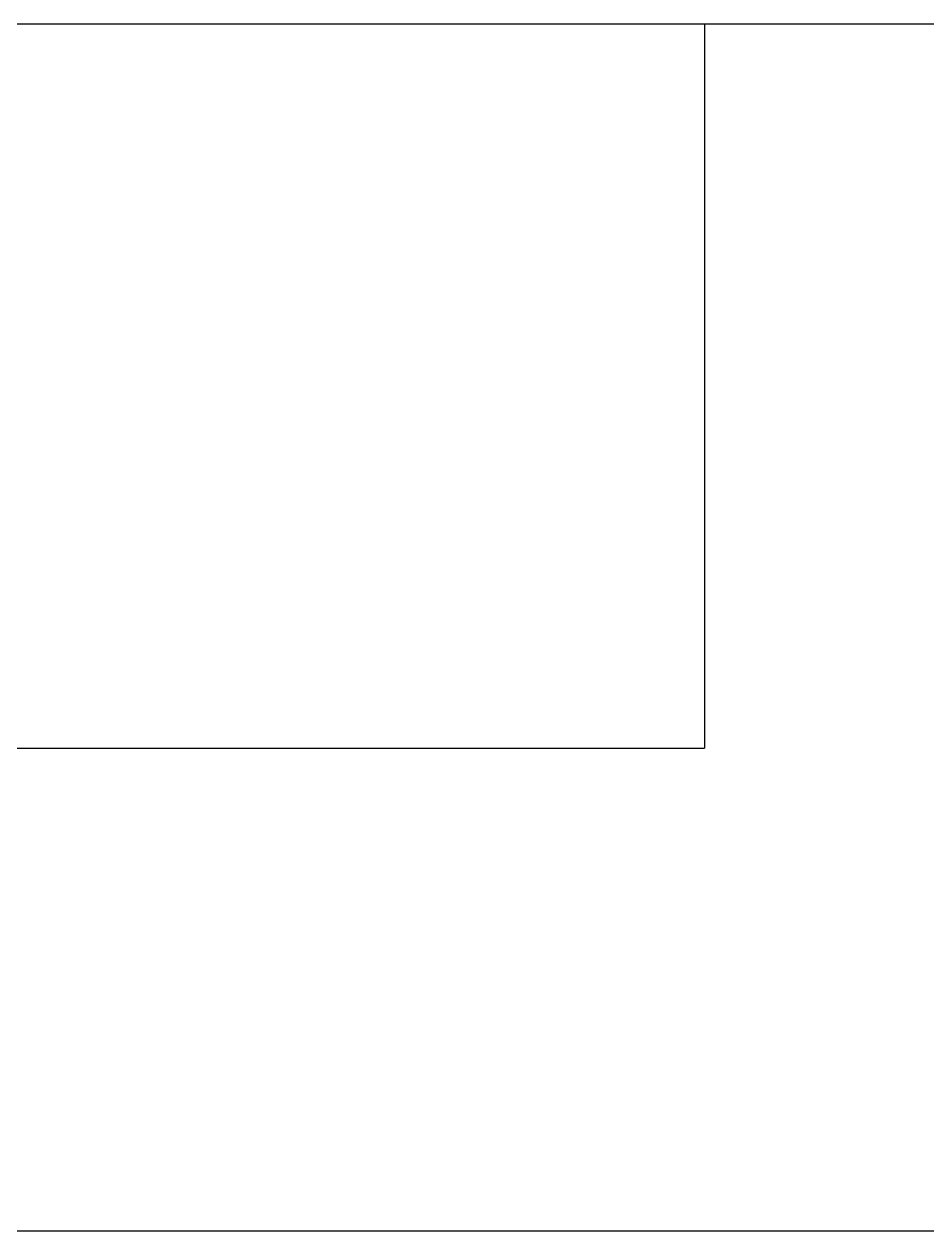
# Model space of a CAD drawing. Header units: inches. Extents: x 9636 to 21597, y -10243 to 557.
# Drawn here: x 13129.045 to 13131.607, y -8632.334 to -8628.909 of the extents above; entities that cross this region are included whole.
import ezdxf

# ---------------------------------------------------------------- set-up
doc = ezdxf.new("R2010")
doc.units = ezdxf.units.IN
doc.header["$MEASUREMENT"] = 0
doc.layers.add('Edges', color=7, linetype='Continuous')

# ---------------------------------------------------------------- blocks, each defined once
blk = doc.blocks.new('Porch Swing Bed Twin Size pl')
at = {"layer": 'Edges'}
for p, q in [((33.7694, 43.6719), (29.7694, 43.6719)), ((32.2694, 41.1719), (32.2694, 42.6719)), ((33.7694, 42.6719), (32.2694, 42.6719)), ((31.7694, 41.1719), (32.2694, 41.1719)), ((32.2694, 41.1719), (33.7694, 41.1719))]:
    blk.add_line(p, q, dxfattribs=at)

msp = doc.modelspace()

# ---------------------------------------------------------------- block references
at = {"xscale": 1.370056412249949, "yscale": 1.370056412249949, "zscale": 1.370056412249949, "rotation": 180}
msp.add_blockref('Porch Swing Bed Twin Size pl', (13175.186, -8572.5015), dxfattribs=at)

doc.saveas('drawing.dxf')
